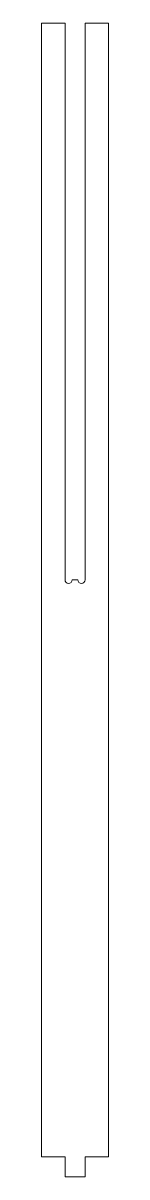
# Model space of a CAD drawing. Header units: millimetres. Extents: x -72 to -12, y -193 to 843.
import ezdxf

# ---------------------------------------------------------------- set-up
doc = ezdxf.new("R2010")
doc.units = ezdxf.units.MM

msp = doc.modelspace()

# ---------------------------------------------------------------- linework, layer by layer
at = {"color": 7, "linetype": 'Continuous', "lineweight": 15}
for p, q in [((-72.2, 843), (-51.2, 843)), ((-72.2, 843), (-72.2, -175)), ((-51.2, 843), (-51.2, 343)), ((-33.2, 843), (-12.2, 843)), ((-33.2, 343), (-33.2, 843)), ((-12.2, 843), (-12.2, -175)), ((-44.9, 343), (-39.6, 343)), ((-72.2, -175), (-51.2, -175)), ((-51.2, -175), (-51.2, -193)), ((-33.2, -175), (-33.2, -193)), ((-33.2, -175), (-12.2, -175)), ((-51.2, -193), (-33.2, -193))]:
    msp.add_line(p, q, dxfattribs=at)
for centre in [(-48, 343), (-36.4, 343)]:
    msp.add_arc(centre, 3.17, 180, 0, dxfattribs=at)

doc.saveas('drawing.dxf')
